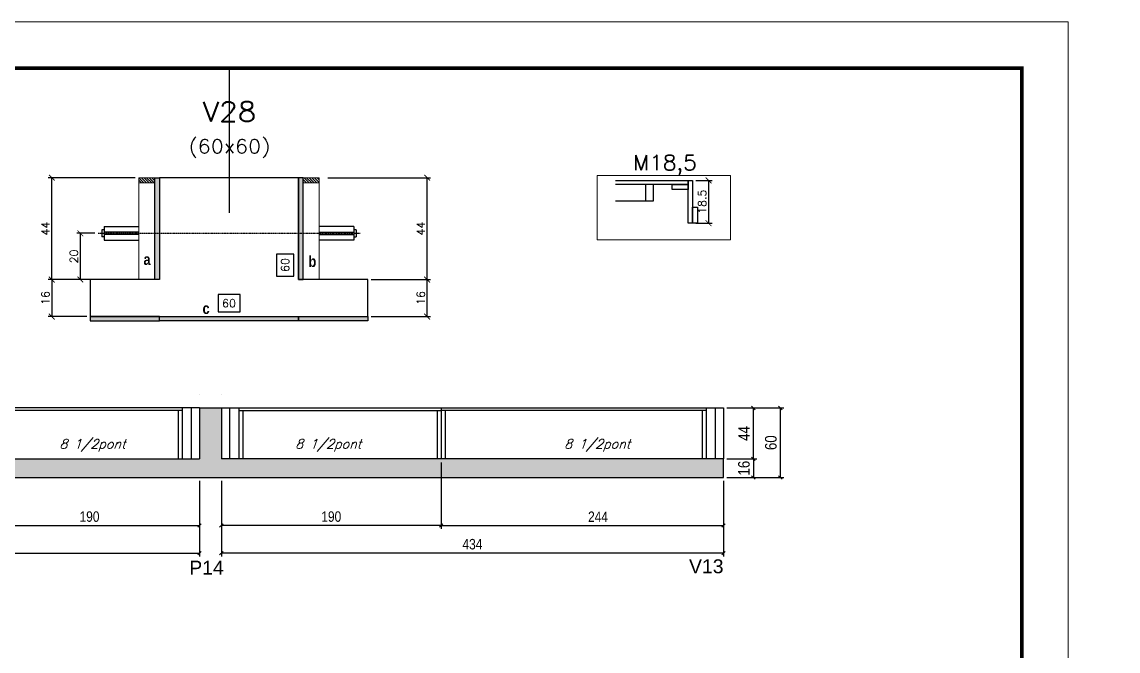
# Model space of a CAD drawing. Extents: x -10448 to -1189, y -11772 to 17235.
# Drawn here: x -8269 to -7322, y 8260 to 8804 of the extents above; entities that cross this region are included whole.
import ezdxf
from ezdxf.enums import TextEntityAlignment as Align

# ---------------------------------------------------------------- set-up
doc = ezdxf.new("R2010")
doc.units = 0
doc.linetypes.add('DASHED', pattern=[0.75, 0.5, -0.25])
doc.linetypes.add('HIDDEN', pattern=[0.375, 0.25, -0.125])
for name, color, linetype in [('5', 5, 'Continuous'), ('COTA', 241, 'Continuous'), ('Cota Seção (2x)', 4, 'Continuous'), ('detalhes', 4, 'Continuous'), ('Painéis', 200, 'Continuous'), ('SARR_2.2x7', 40, 'Continuous'), ('SARR_3.5x7', 81, 'Continuous'), ('TENSOR', 3, 'Continuous'), ('texto', 7, 'Continuous'), ('Texto de Titulo', 7, 'Continuous'), ('Texto Qtd Sarr', 242, 'Continuous')]:
    doc.layers.add(name, color=color, linetype=linetype)
for name, color, linetype, lineweight in [('CONCRETO', 251, 'Continuous', 25), ('Folhas', 255, 'Continuous', 9), ('Hachura', 251, 'Continuous', 9), ('Madeira', 126, 'Continuous', 18), ('SARRAFO DE PRESSAO', 251, 'DASHED', 9), ('Texto Seção', 7, 'Continuous', 15)]:
    doc.layers.add(name, color=color, linetype=linetype, lineweight=lineweight)
doc.styles.add('COTA TECNICA', font='techl___.ttf', dxfattribs={"height": 10})
doc.styles.add('COTA TECNICA-50', font='techl___.ttf', dxfattribs={"height": 9})
doc.styles.add('REGUA-120', font='ROMANS.shx', dxfattribs={"height": 15})
doc.styles.add('Romans', font='romans.shx')
doc.styles.get("Standard").update_dxf_attribs({"font": 'arial.ttf'})
doc.styles.add('TECNICA', font='techb___.ttf', dxfattribs={"height": 10})
doc.dimstyles.new('COTA PAINEL-50', dxfattribs={"dimtxt": 9, "dimasz": 3, "dimexe": 3, "dimexo": 3, "dimgap": 3, "dimtad": 1, "dimdec": 1, "dimzin": 12, "dimdsep": 46, "dimtxsty": 'COTA TECNICA-50', "dimblk1": 'OBLIQUE', "dimblk2": 'OBLIQUE', "dimsah": 1, "dimcen": 0.9, "dimclrd": 4, "dimclre": 4, "dimclrt": 240, "dimadec": 1, "dimazin": 3, "dimtfac": 1, "dimtdec": 1, "dimtmove": 0, "dimatfit": 3, "dimfxl": 1, "dimtolj": 1, "dimtzin": 12, "dimarcsym": 0})
doc.dimstyles.new('Cota Seção (2x)', dxfattribs={"dimtxt": 7, "dimasz": 5, "dimexe": 3, "dimexo": 3, "dimgap": 2, "dimtad": 3, "dimdec": 1, "dimlfac": 0.5, "dimzin": 12, "dimdsep": 46, "dimtxsty": 'Romans', "dimblk": 'ARCHTICK', "dimcen": 0, "dimclrd": 4, "dimclre": 4, "dimclrt": 1, "dimadec": 1, "dimazin": 3, "dimtfac": 1, "dimtdec": 1, "dimtmove": 0, "dimatfit": 3, "dimldrblk": 'OBLIQUE', "dimfxl": 1, "dimtolj": 1, "dimtzin": 12, "dimarcsym": 0})
doc.dimstyles.new('Cota Seção interna', dxfattribs={"dimtxt": 7, "dimasz": 6, "dimexe": 0.18, "dimexo": 2, "dimgap": -4, "dimtad": 3, "dimdec": 1, "dimlfac": 0.5, "dimzin": 12, "dimdsep": 46, "dimtxsty": 'Romans', "dimblk": 'ARCHTICK', "dimcen": 0.09, "dimse1": 1, "dimse2": 1, "dimsd1": 1, "dimsd2": 1, "dimclrd": 180, "dimclre": 5, "dimclrt": 1, "dimadec": 0, "dimazin": 3, "dimtfac": 1, "dimtdec": 1, "dimtofl": 0, "dimtmove": 0, "dimatfit": 3, "dimldrblk": 'ARCHTICK', "dimfxl": 1, "dimtolj": 1, "dimtzin": 0, "dimarcsym": 0})
doc.dimstyles.new('PAINEL', dxfattribs={"dimtxt": 10, "dimasz": 3, "dimexe": 3, "dimexo": 3, "dimgap": 3, "dimtad": 1, "dimdec": 1, "dimzin": 12, "dimdsep": 46, "dimtxsty": 'COTA TECNICA', "dimblk1": 'OBLIQUE', "dimblk2": 'OBLIQUE', "dimsah": 1, "dimcen": 0.9, "dimclrd": 4, "dimclre": 4, "dimclrt": 240, "dimadec": 1, "dimazin": 3, "dimtfac": 1, "dimtdec": 1, "dimtmove": 0, "dimatfit": 3, "dimfxl": 1, "dimtolj": 1, "dimtzin": 12, "dimarcsym": 0})

# ---------------------------------------------------------------- blocks, each defined once
blk = doc.blocks.new('9999999999')
at = {"layer": 'Folhas'}
blk.add_lwpolyline([(98138.98, 34190.21), (99623.98, 34190.21), (99623.98, 35240.21), (98138.98, 35240.21)], close=True, dxfattribs=at)
at = {"layer": 'Folhas', "color": 30, "const_width": 3}
blk.add_lwpolyline([(98213.98, 34230.21), (99583.98, 34230.21), (99583.98, 35200.21), (98213.98, 35200.21)], close=True, dxfattribs=at)
blk = doc.blocks.new('_ArchTick')
at = {"color": 0, "linetype": 'ByBlock', "const_width": 0.15}
blk.add_lwpolyline([(-0.5, -0.5), (0.5, 0.5)], dxfattribs=at)
blk = doc.blocks.new('*D941')
at = {"layer": 'COTA', "color": 4, "lineweight": -2, "transparency": 16777216}
for p, q in [((-8171.11, 8669.56), (-8246.32, 8669.56)), ((-8243.32, 8581.56), (-8243.32, 8669.56)), ((-8171.11, 8581.56), (-8246.32, 8581.56))]:
    blk.add_line(p, q, dxfattribs=at)
at = {"layer": 'Defpoints', "color": 0, "transparency": 16777216}
for p in [(-8243.32, 8669.56), (-8168.11, 8669.56), (-8168.11, 8581.56)]:
    blk.add_point(p, dxfattribs=at)
at = {"layer": 'COTA', "color": 4, "lineweight": -2, "transparency": 16777216, "xscale": 5, "yscale": 5, "zscale": 5}
for p, rotation in [((-8243.32, 8669.56), 90), ((-8243.32, 8581.56), 270)]:
    blk.add_blockref('_ArchTick', p, dxfattribs=dict(at, rotation=rotation))
at = {"layer": 'COTA', "color": 1, "transparency": 16777216, "insert": (-8248.82, 8625.56), "char_height": 7, "attachment_point": 5, "rotation": 90, "style": 'Romans'}
blk.add_mtext('\\A1;44', dxfattribs=at)
blk = doc.blocks.new('_Oblique')
at = {"color": 0, "linetype": 'ByBlock', "lineweight": -2}
blk.add_line((-0.5, -0.5), (0.5, 0.5), dxfattribs=at)
blk = doc.blocks.new('*D942')
at = {"layer": 'COTA', "color": 4, "lineweight": -2, "transparency": 16777216}
for p, q in [((-8004.71, 8669.56), (-7915.84, 8669.56)), ((-7918.84, 8581.56), (-7918.84, 8669.56)), ((-7967.11, 8581.56), (-7915.84, 8581.56))]:
    blk.add_line(p, q, dxfattribs=at)
at = {"layer": 'Defpoints', "color": 0, "transparency": 16777216}
for p in [(-8007.71, 8669.56), (-7918.84, 8669.56), (-7970.11, 8581.56)]:
    blk.add_point(p, dxfattribs=at)
at = {"layer": 'COTA', "color": 4, "lineweight": -2, "transparency": 16777216, "xscale": 5, "yscale": 5, "zscale": 5}
for p, rotation in [((-7918.84, 8669.56), 90), ((-7918.84, 8581.56), 270)]:
    blk.add_blockref('_ArchTick', p, dxfattribs=dict(at, rotation=rotation))
at = {"layer": 'COTA', "color": 1, "transparency": 16777216, "insert": (-7924.34, 8625.56), "char_height": 7, "attachment_point": 5, "rotation": 90, "style": 'Romans'}
blk.add_mtext('\\A1;44', dxfattribs=at)
blk = doc.blocks.new('*D943')
at = {"layer": 'Cota Seção (2x)', "color": 180, "lineweight": -2, "transparency": 16777216}
for p, q in [((-8034.11, 8603.59), (-8049.11, 8603.59)), ((-8049.11, 8603.59), (-8049.11, 8584.59)), ((-8034.11, 8584.59), (-8034.11, 8603.59)), ((-8049.11, 8584.59), (-8034.11, 8584.59))]:
    blk.add_line(p, q, dxfattribs=at)
at = {"layer": 'Defpoints', "color": 0, "transparency": 16777216}
for p in [(-8030.11, 8669.56), (-8030.11, 8669.56), (-8030.11, 8549.56)]:
    blk.add_point(p, dxfattribs=at)
at = {"layer": 'Cota Seção (2x)', "color": 1, "transparency": 16777216, "insert": (-8041.61, 8594.09), "char_height": 7, "attachment_point": 5, "rotation": 90, "style": 'Romans'}
blk.add_mtext('\\A1;60', dxfattribs=at)
blk = doc.blocks.new('titulo1')
at = {"layer": 'Defpoints', "color": 252, "linetype": 'HIDDEN', "ltscale": 2}
blk.add_line((0, 0), (0, 125), dxfattribs=at)
at = {"layer": 'Defpoints', "style": 'Romans', "oblique": 15}
blk.add_attdef('FOLHA', text='', height=10, dxfattribs=at).set_placement((0, 15.58), align=Align.MIDDLE_CENTER)
at = {"layer": 'Texto Qtd Sarr', "color": 3, "style": 'Romans', "oblique": 15}
for tag, height, p in [('TITULO', 17, (0, 71.45)), ('SEÇÃO', 12, (0, 41.55))]:
    blk.add_attdef(tag, text='', height=height, dxfattribs=at).set_placement(p, align=Align.MIDDLE_CENTER)
blk = doc.blocks.new('*D944')
at = {"layer": 'Cota Seção (2x)', "color": 180, "lineweight": -2, "transparency": 16777216}
for p, q in [((-8080.61, 8568.56), (-8099.61, 8568.56)), ((-8099.61, 8568.56), (-8099.61, 8553.56)), ((-8080.61, 8553.56), (-8080.61, 8568.56)), ((-8099.61, 8553.56), (-8080.61, 8553.56))]:
    blk.add_line(p, q, dxfattribs=at)
at = {"layer": 'Defpoints', "color": 0, "transparency": 16777216}
for p in [(-8150.11, 8585.16), (-8030.11, 8585.16), (-8030.11, 8549.56)]:
    blk.add_point(p, dxfattribs=at)
at = {"layer": 'Cota Seção (2x)', "color": 1, "transparency": 16777216, "insert": (-8090.11, 8561.06), "char_height": 7, "attachment_point": 5, "style": 'Romans'}
blk.add_mtext('\\A1;60', dxfattribs=at)
blk = doc.blocks.new('*D945')
at = {"layer": 'COTA', "color": 4, "lineweight": -2, "transparency": 16777216}
for p, q in [((-8206.11, 8621.49), (-8221.67, 8621.49)), ((-8218.67, 8621.49), (-8218.67, 8581.56)), ((-8171.11, 8581.56), (-8221.67, 8581.56))]:
    blk.add_line(p, q, dxfattribs=at)
at = {"layer": 'Defpoints', "color": 0, "transparency": 16777216}
for p in [(-8203.11, 8621.49), (-8218.67, 8581.56), (-8168.11, 8581.56)]:
    blk.add_point(p, dxfattribs=at)
at = {"layer": 'COTA', "color": 4, "lineweight": -2, "transparency": 16777216, "xscale": 5, "yscale": 5, "zscale": 5}
for p, rotation in [((-8218.67, 8621.49), 90), ((-8218.67, 8581.56), 270)]:
    blk.add_blockref('_ArchTick', p, dxfattribs=dict(at, rotation=rotation))
at = {"layer": 'COTA', "color": 1, "transparency": 16777216, "insert": (-8224.17, 8601.52), "char_height": 7, "attachment_point": 5, "rotation": 90, "style": 'Romans'}
blk.add_mtext('\\A1;20', dxfattribs=at)
blk = doc.blocks.new('*D946')
at = {"layer": 'COTA', "color": 4, "lineweight": -2, "transparency": 16777216}
for p, q in [((-7967.11, 8581.56), (-7915.84, 8581.56)), ((-7918.84, 8549.56), (-7918.84, 8581.56)), ((-7967.11, 8549.56), (-7915.84, 8549.56))]:
    blk.add_line(p, q, dxfattribs=at)
at = {"layer": 'Defpoints', "color": 0, "transparency": 16777216}
for p in [(-7970.11, 8581.56), (-7918.84, 8581.56), (-7970.11, 8549.56)]:
    blk.add_point(p, dxfattribs=at)
at = {"layer": 'COTA', "color": 4, "lineweight": -2, "transparency": 16777216, "xscale": 5, "yscale": 5, "zscale": 5}
for p, rotation in [((-7918.84, 8581.56), 90), ((-7918.84, 8549.56), 270)]:
    blk.add_blockref('_ArchTick', p, dxfattribs=dict(at, rotation=rotation))
at = {"layer": 'COTA', "color": 1, "transparency": 16777216, "insert": (-7924.34, 8565.56), "char_height": 7, "attachment_point": 5, "rotation": 90, "style": 'Romans'}
blk.add_mtext('\\A1;16', dxfattribs=at)
blk = doc.blocks.new('*D947')
at = {"layer": 'COTA', "color": 4, "lineweight": -2, "transparency": 16777216}
for p, q in [((-8213.11, 8581.56), (-8246.32, 8581.56)), ((-8243.32, 8581.56), (-8243.32, 8549.56)), ((-8213.11, 8549.56), (-8246.32, 8549.56))]:
    blk.add_line(p, q, dxfattribs=at)
at = {"layer": 'Defpoints', "color": 0, "transparency": 16777216}
for p in [(-8210.11, 8581.56), (-8243.32, 8549.56), (-8210.11, 8549.56)]:
    blk.add_point(p, dxfattribs=at)
at = {"layer": 'COTA', "color": 4, "lineweight": -2, "transparency": 16777216, "xscale": 5, "yscale": 5, "zscale": 5}
for p, rotation in [((-8243.32, 8581.56), 90), ((-8243.32, 8549.56), 270)]:
    blk.add_blockref('_ArchTick', p, dxfattribs=dict(at, rotation=rotation))
at = {"layer": 'COTA', "color": 1, "transparency": 16777216, "insert": (-8248.82, 8565.56), "char_height": 7, "attachment_point": 5, "rotation": 90, "style": 'Romans'}
blk.add_mtext('\\A1;16', dxfattribs=at)
blk = doc.blocks.new('*D948')
at = {"layer": 'COTA', "color": 4, "linetype": 'ByBlock', "lineweight": -2, "transparency": 16777216}
for p, q in [((-8305.71, 8423.53), (-8305.71, 8366)), ((-8115.71, 8407.53), (-8115.71, 8366)), ((-8305.71, 8369), (-8115.71, 8369))]:
    blk.add_line(p, q, dxfattribs=at)
at = {"layer": 'Defpoints', "color": 0, "linetype": 'ByBlock', "transparency": 16777216}
for p in [(-8305.71, 8426.53), (-8115.71, 8410.53), (-8115.71, 8369)]:
    blk.add_point(p, dxfattribs=at)
at = {"layer": 'COTA', "color": 4, "linetype": 'ByBlock', "lineweight": -2, "transparency": 16777216, "xscale": 3, "yscale": 3, "zscale": 3, "rotation": 180}
blk.add_blockref('_Oblique', (-8305.71, 8369), dxfattribs=at)
at = {"layer": 'COTA', "color": 4, "linetype": 'ByBlock', "lineweight": -2, "transparency": 16777216, "xscale": 3, "yscale": 3, "zscale": 3}
blk.add_blockref('_Oblique', (-8115.71, 8369), dxfattribs=at)
at = {"layer": 'COTA', "color": 240, "linetype": 'ByBlock', "transparency": 16777216, "insert": (-8210.71, 8376.62), "char_height": 9, "attachment_point": 5, "style": 'COTA TECNICA-50'}
blk.add_mtext('\\A1;190', dxfattribs=at)
blk = doc.blocks.new('*D950')
at = {"layer": 'COTA', "color": 4, "linetype": 'ByBlock', "lineweight": -2, "transparency": 16777216}
for p, q in [((-8549.71, 8407.53), (-8549.71, 8342.08)), ((-8115.71, 8407.53), (-8115.71, 8342.08)), ((-8549.71, 8345.08), (-8115.71, 8345.08))]:
    blk.add_line(p, q, dxfattribs=at)
at = {"layer": 'Defpoints', "color": 0, "linetype": 'ByBlock', "transparency": 16777216}
for p in [(-8549.71, 8410.53), (-8115.71, 8410.53), (-8115.71, 8345.08)]:
    blk.add_point(p, dxfattribs=at)
at = {"layer": 'COTA', "color": 4, "linetype": 'ByBlock', "lineweight": -2, "transparency": 16777216, "xscale": 3, "yscale": 3, "zscale": 3, "rotation": 180}
blk.add_blockref('_Oblique', (-8549.71, 8345.08), dxfattribs=at)
at = {"layer": 'COTA', "color": 4, "linetype": 'ByBlock', "lineweight": -2, "transparency": 16777216, "xscale": 3, "yscale": 3, "zscale": 3}
blk.add_blockref('_Oblique', (-8115.71, 8345.08), dxfattribs=at)
at = {"layer": 'COTA', "color": 240, "linetype": 'ByBlock', "transparency": 16777216, "insert": (-8332.71, 8352.77), "char_height": 9, "attachment_point": 5, "style": 'COTA TECNICA-50'}
blk.add_mtext('\\A1;434', dxfattribs=at)
blk = doc.blocks.new('*D951')
at = {"layer": 'COTA', "color": 4, "linetype": 'ByBlock', "lineweight": -2, "transparency": 16777216}
for p, q in [((-7906.71, 8423.53), (-7906.71, 8366)), ((-8096.71, 8407.53), (-8096.71, 8366)), ((-7906.71, 8369), (-8096.71, 8369))]:
    blk.add_line(p, q, dxfattribs=at)
at = {"layer": 'Defpoints', "color": 0, "linetype": 'ByBlock', "transparency": 16777216}
for p in [(-7906.71, 8426.53), (-8096.71, 8410.53), (-8096.71, 8369)]:
    blk.add_point(p, dxfattribs=at)
at = {"layer": 'COTA', "color": 4, "linetype": 'ByBlock', "lineweight": -2, "transparency": 16777216, "xscale": 3, "yscale": 3, "zscale": 3, "rotation": 180}
blk.add_blockref('_Oblique', (-8096.71, 8369), dxfattribs=at)
at = {"layer": 'COTA', "color": 4, "linetype": 'ByBlock', "lineweight": -2, "transparency": 16777216, "xscale": 3, "yscale": 3, "zscale": 3}
blk.add_blockref('_Oblique', (-7906.71, 8369), dxfattribs=at)
at = {"layer": 'COTA', "color": 240, "linetype": 'ByBlock', "transparency": 16777216, "insert": (-8001.71, 8376.62), "char_height": 9, "attachment_point": 5, "style": 'COTA TECNICA-50'}
blk.add_mtext('\\A1;190', dxfattribs=at)
blk = doc.blocks.new('*D952')
at = {"layer": 'COTA', "color": 4, "linetype": 'ByBlock', "lineweight": -2, "transparency": 16777216}
for p, q in [((-7906.71, 8423.53), (-7906.71, 8366)), ((-7662.71, 8407.53), (-7662.71, 8366)), ((-7906.71, 8369), (-7662.71, 8369))]:
    blk.add_line(p, q, dxfattribs=at)
at = {"layer": 'Defpoints', "color": 0, "linetype": 'ByBlock', "transparency": 16777216}
for p in [(-7906.71, 8426.53), (-7662.71, 8410.53), (-7662.71, 8369)]:
    blk.add_point(p, dxfattribs=at)
at = {"layer": 'COTA', "color": 4, "linetype": 'ByBlock', "lineweight": -2, "transparency": 16777216, "xscale": 3, "yscale": 3, "zscale": 3, "rotation": 180}
blk.add_blockref('_Oblique', (-7906.71, 8369), dxfattribs=at)
at = {"layer": 'COTA', "color": 4, "linetype": 'ByBlock', "lineweight": -2, "transparency": 16777216, "xscale": 3, "yscale": 3, "zscale": 3}
blk.add_blockref('_Oblique', (-7662.71, 8369), dxfattribs=at)
at = {"layer": 'COTA', "color": 240, "linetype": 'ByBlock', "transparency": 16777216, "insert": (-7771.12, 8376.56), "char_height": 9, "attachment_point": 5, "style": 'COTA TECNICA-50'}
blk.add_mtext('\\A1;244', dxfattribs=at)
blk = doc.blocks.new('*D953')
at = {"layer": 'COTA', "color": 4, "linetype": 'ByBlock', "lineweight": -2, "transparency": 16777216}
for p, q in [((-8096.71, 8407.53), (-8096.71, 8342.08)), ((-7662.71, 8407.53), (-7662.71, 8342.08)), ((-7662.71, 8345.08), (-8096.71, 8345.08))]:
    blk.add_line(p, q, dxfattribs=at)
at = {"layer": 'Defpoints', "color": 0, "linetype": 'ByBlock', "transparency": 16777216}
for p in [(-8096.71, 8410.53), (-7662.71, 8410.53), (-8096.71, 8345.08)]:
    blk.add_point(p, dxfattribs=at)
at = {"layer": 'COTA', "color": 4, "linetype": 'ByBlock', "lineweight": -2, "transparency": 16777216, "xscale": 3, "yscale": 3, "zscale": 3, "rotation": 180}
blk.add_blockref('_Oblique', (-8096.71, 8345.08), dxfattribs=at)
at = {"layer": 'COTA', "color": 4, "linetype": 'ByBlock', "lineweight": -2, "transparency": 16777216, "xscale": 3, "yscale": 3, "zscale": 3}
blk.add_blockref('_Oblique', (-7662.71, 8345.08), dxfattribs=at)
at = {"layer": 'COTA', "color": 240, "linetype": 'ByBlock', "transparency": 16777216, "insert": (-7879.71, 8352.77), "char_height": 9, "attachment_point": 5, "style": 'COTA TECNICA-50'}
blk.add_mtext('\\A1;434', dxfattribs=at)
blk = doc.blocks.new('*D954')
at = {"layer": 'COTA', "color": 4, "lineweight": -2, "transparency": 16777216}
for p, q in [((-7659.71, 8426.53), (-7633.84, 8426.53)), ((-7636.84, 8426.53), (-7636.84, 8410.53)), ((-7659.71, 8410.53), (-7633.84, 8410.53))]:
    blk.add_line(p, q, dxfattribs=at)
at = {"layer": 'Defpoints', "color": 0, "transparency": 16777216}
for p in [(-7662.71, 8426.53), (-7662.71, 8410.53), (-7636.84, 8410.53)]:
    blk.add_point(p, dxfattribs=at)
at = {"layer": 'COTA', "color": 4, "lineweight": -2, "transparency": 16777216, "xscale": 3, "yscale": 3, "zscale": 3}
for p, rotation in [((-7636.84, 8426.53), 90), ((-7636.84, 8410.53), 270)]:
    blk.add_blockref('_Oblique', p, dxfattribs=dict(at, rotation=rotation))
at = {"layer": 'COTA', "color": 240, "transparency": 16777216, "insert": (-7644.94, 8418.53), "char_height": 10, "attachment_point": 5, "rotation": 90, "style": 'COTA TECNICA'}
blk.add_mtext('\\A1;16', dxfattribs=at)
blk = doc.blocks.new('*D955')
at = {"layer": 'COTA', "color": 4, "lineweight": -2, "transparency": 16777216}
for p, q in [((-7659.71, 8470.53), (-7633.84, 8470.53)), ((-7636.84, 8426.53), (-7636.84, 8470.53)), ((-7659.71, 8426.53), (-7633.84, 8426.53))]:
    blk.add_line(p, q, dxfattribs=at)
at = {"layer": 'Defpoints', "color": 0, "transparency": 16777216}
for p in [(-7662.71, 8470.53), (-7636.84, 8470.53), (-7662.71, 8426.53)]:
    blk.add_point(p, dxfattribs=at)
at = {"layer": 'COTA', "color": 4, "lineweight": -2, "transparency": 16777216, "xscale": 3, "yscale": 3, "zscale": 3}
for p, rotation in [((-7636.84, 8470.53), 90), ((-7636.84, 8426.53), 270)]:
    blk.add_blockref('_Oblique', p, dxfattribs=dict(at, rotation=rotation))
at = {"layer": 'COTA', "color": 240, "transparency": 16777216, "insert": (-7644.91, 8448.53), "char_height": 10, "attachment_point": 5, "rotation": 90, "style": 'COTA TECNICA'}
blk.add_mtext('\\A1;44', dxfattribs=at)
blk = doc.blocks.new('*D956')
at = {"layer": 'COTA', "color": 4, "lineweight": -2, "transparency": 16777216}
for p, q in [((-7659.71, 8470.53), (-7610.55, 8470.53)), ((-7613.55, 8470.53), (-7613.55, 8410.53)), ((-7659.71, 8410.53), (-7610.55, 8410.53))]:
    blk.add_line(p, q, dxfattribs=at)
at = {"layer": 'Defpoints', "color": 0, "transparency": 16777216}
for p in [(-7662.71, 8470.53), (-7662.71, 8410.53), (-7613.55, 8410.53)]:
    blk.add_point(p, dxfattribs=at)
at = {"layer": 'COTA', "color": 4, "lineweight": -2, "transparency": 16777216, "xscale": 3, "yscale": 3, "zscale": 3}
for p, rotation in [((-7613.55, 8470.53), 90), ((-7613.55, 8410.53), 270)]:
    blk.add_blockref('_Oblique', p, dxfattribs=dict(at, rotation=rotation))
at = {"layer": 'COTA', "color": 240, "transparency": 16777216, "insert": (-7621.66, 8440.53), "char_height": 10, "attachment_point": 5, "rotation": 90, "style": 'COTA TECNICA'}
blk.add_mtext('\\A1;60', dxfattribs=at)
blk = doc.blocks.new('*D968')
at = {"layer": 'COTA', "color": 4, "lineweight": -2, "transparency": 16777216}
for p, q in [((-7686.56, 8667.24), (-7672.58, 8667.24)), ((-7675.58, 8667.24), (-7675.58, 8630.24)), ((-7686.56, 8630.24), (-7672.58, 8630.24))]:
    blk.add_line(p, q, dxfattribs=at)
at = {"layer": 'Defpoints', "color": 0, "transparency": 16777216}
for p in [(-7689.56, 8667.24), (-7689.56, 8630.24), (-7675.58, 8630.24)]:
    blk.add_point(p, dxfattribs=at)
at = {"layer": 'COTA', "color": 4, "lineweight": -2, "transparency": 16777216, "xscale": 5, "yscale": 5, "zscale": 5}
for p, rotation in [((-7675.58, 8667.24), 90), ((-7675.58, 8630.24), 270)]:
    blk.add_blockref('_ArchTick', p, dxfattribs=dict(at, rotation=rotation))
at = {"layer": 'COTA', "color": 1, "transparency": 16777216, "insert": (-7681.08, 8648.74), "char_height": 7, "attachment_point": 5, "rotation": 90, "style": 'Romans'}
blk.add_mtext('\\A1;18.5', dxfattribs=at)
blk = doc.blocks.new('*D1056')
at = {"layer": 'COTA', "color": 4, "lineweight": -2, "transparency": 16777216}
for p, q in [((-10200.52, 8537.23), (-10246.13, 8537.23)), ((-10243.13, 8537.23), (-10243.13, 8477.23)), ((-10200.52, 8477.23), (-10246.13, 8477.23))]:
    blk.add_line(p, q, dxfattribs=at)
at = {"layer": 'COTA', "color": 4, "linetype": 'ByBlock', "lineweight": -2, "transparency": 16777216}
for p, q in [((-5109.73, 7035.47), (-5109.73, 7015.44)), ((-4809.73, 7035.47), (-4809.73, 7015.44)), ((-4809.73, 7018.44), (-5109.73, 7018.44))]:
    blk.add_line(p, q, dxfattribs=at)
at = {"layer": 'Defpoints', "color": 0, "transparency": 16777216}
for p in [(-10197.52, 8537.23), (-10243.13, 8477.23), (-10197.52, 8477.23)]:
    blk.add_point(p, dxfattribs=at)
at = {"layer": 'Defpoints', "color": 0, "linetype": 'ByBlock', "transparency": 16777216}
for p in [(-5109.73, 7038.47), (-4809.73, 7038.47), (-5109.73, 7018.44)]:
    blk.add_point(p, dxfattribs=at)
at = {"layer": 'COTA', "color": 4, "lineweight": -2, "transparency": 16777216, "xscale": 3, "yscale": 3, "zscale": 3}
for p, rotation in [((-10243.13, 8537.23), 90), ((-10243.13, 8477.23), 270)]:
    blk.add_blockref('_Oblique', p, dxfattribs=dict(at, rotation=rotation))
at = {"layer": 'COTA', "color": 4, "linetype": 'ByBlock', "lineweight": -2, "transparency": 16777216, "xscale": 3, "yscale": 3, "zscale": 3, "rotation": 180}
blk.add_blockref('_Oblique', (-5109.73, 7018.44), dxfattribs=at)
at = {"layer": 'COTA', "color": 4, "linetype": 'ByBlock', "lineweight": -2, "transparency": 16777216, "xscale": 3, "yscale": 3, "zscale": 3}
blk.add_blockref('_Oblique', (-4809.73, 7018.44), dxfattribs=at)
at = {"layer": 'COTA', "color": 240, "transparency": 16777216, "insert": (-10251.23, 8507.23), "char_height": 10, "attachment_point": 5, "rotation": 90, "style": 'COTA TECNICA'}
blk.add_mtext('\\A1;60', dxfattribs=at)
at = {"layer": 'COTA', "color": 240, "linetype": 'ByBlock', "transparency": 16777216, "insert": (-4959.73, 7026.66), "char_height": 10, "attachment_point": 5, "style": 'COTA TECNICA'}
blk.add_mtext('\\A1;300', dxfattribs=at)

msp = doc.modelspace()

# ---------------------------------------------------------------- hatches: boundary and pattern name
at = {"layer": 'COTA', "linetype": 'ByBlock'}
h = msp.add_hatch(dxfattribs=at)
h.set_pattern_fill('AR-CONC', color=256, scale=0.03)
h.set_pattern_definition([(50, (87.413, 0), (5.46554, -0.4781726), [0.5715, -6.2865]), (355, (87.413, 0), (-1.0573026, 5.7317054), [0.4572, -5.0292175]), (100.451445, (87.8685, -0.04), (4.4082374, 5.2535326), [0.4857003, -5.3427073]), (46.1842, (87.413, 1.524), (8.1323712, -1.26127), [0.85725, -9.42975]), (96.63556, (88.091, 1.419), (7.122124, 7.4227837), [0.7285507, -8.014068]), (351.18415, (87.413, 1.524), (7.122124, 7.422784), [0.685799, -7.543792]), (21, (88.175, 1.143), (4.5484317, -3.067956), [0.5715, -6.2865]), (326, (88.175, 1.143), (1.8540609, 5.525639), [0.4572, -5.0292]), (71.451445, (88.554, 0.8873), (6.4024926, 2.457683), [0.4857003, -5.3426981]), (37.5, (87.413, 0), (0.0926581, 2.53665117), [0, -4.96824, 0, -5.1054, 0, -5.04825]), (7.5, (87.413, 0), (2.0045899, 3.00541724), [0, -2.91084, 0, -4.85394, 0, -1.92405]), (327.5, (85.7137, 0), (4.06771786, -0.17186232), [0, -1.905, 0, -5.9436, 0, -7.8867]), (317.5, (84.9517, 0), (4.4438754, 0.7627947), [0, -2.4765, 0, -3.94716, 0, -5.6007])])
h.paths.add_polyline_path([(-8096.71, 8470.53), (-8115.71, 8470.53), (-8115.71, 8426.53), (-8549.71, 8426.53), (-8549.71, 8410.53), (-7662.71, 8410.53), (-7662.71, 8426.53), (-8096.71, 8426.53)])
at = {"layer": 'Hachura'}
h = msp.add_hatch(dxfattribs=at)
h.set_pattern_fill('ANSI31', color=256, scale=0.5, angle=270, style=0)
h.set_pattern_definition([(315, (14809.3067, 435.5182), (1.12253202, 1.12253202), [])])
h.paths.add_polyline_path([(-8154.11, 8665.16), (-8154.11, 8669.56), (-8168.11, 8669.56), (-8168.11, 8665.16)])
h = msp.add_hatch(color=256, dxfattribs=at)
h.dxf.hatch_style = 1
h.paths.add_polyline_path([(-8154.11, 8669.56), (-8150.11, 8669.56), (-8150.11, 8581.56), (-8154.11, 8581.56)])
h = msp.add_hatch(color=256, dxfattribs=at)
h.dxf.hatch_style = 1
h.paths.add_polyline_path([(-8026.11, 8669.56), (-8030.11, 8669.56), (-8030.11, 8581.56), (-8026.11, 8581.56)])
h = msp.add_hatch(dxfattribs=at)
h.set_pattern_fill('ANSI31', color=256, scale=0.5, angle=270, style=0)
h.set_pattern_definition([(315, (14882.5067, 435.5182), (1.12253202, 1.12253202), [])])
h.paths.add_polyline_path([(-8026.11, 8665.16), (-8026.11, 8669.56), (-8012.11, 8669.56), (-8012.11, 8665.16)])
h = msp.add_hatch(color=256, dxfattribs=at)
h.dxf.hatch_style = 1
h.paths.add_polyline_path([(-8150.11, 8545.96), (-8150.11, 8549.56), (-8210.11, 8549.56), (-8210.11, 8545.96)])
h = msp.add_hatch(color=256, dxfattribs=at)
h.dxf.hatch_style = 1
h.paths.add_polyline_path([(-8150.11, 8545.96), (-8150.11, 8549.56), (-8030.11, 8549.56), (-8030.11, 8545.96)])
h = msp.add_hatch(color=256, dxfattribs=at)
h.dxf.hatch_style = 1
h.paths.add_polyline_path([(-8030.11, 8545.96), (-8030.11, 8549.56), (-7970.11, 8549.56), (-7970.11, 8545.96)])

# ---------------------------------------------------------------- linework, layer by layer
at = {"ltscale": 3}
for p, q in [((-8200.11, 8624.49), (-8200.11, 8618.49)), ((-8198.11, 8624.49), (-8200.11, 8624.49)), ((-8198.11, 8627.49), (-8198.11, 8615.49)), ((-8198.11, 8627.49), (-8168.11, 8627.49)), ((-7982.11, 8627.49), (-8012.11, 8627.49)), ((-7982.11, 8627.49), (-7982.11, 8615.49)), ((-7980.11, 8624.49), (-7982.11, 8624.49)), ((-7980.11, 8624.49), (-7980.11, 8618.49)), ((-8198.11, 8618.49), (-8200.11, 8618.49)), ((-8168.11, 8622.49), (-8198.11, 8622.49)), ((-8168.11, 8620.49), (-8198.11, 8620.49)), ((-8198.11, 8615.49), (-8168.11, 8615.49)), ((-8012.11, 8622.49), (-7982.11, 8622.49)), ((-8012.11, 8620.49), (-7982.11, 8620.49)), ((-7982.11, 8615.49), (-8012.11, 8615.49)), ((-7982.11, 8618.49), (-7980.11, 8618.49))]:
    msp.add_line(p, q, dxfattribs=at)
at = {"layer": 'CONCRETO'}
for p, q in [((-8030.11, 8615.83), (-8030.11, 8615.83)), ((-8012.11, 8611.43), (-8012.11, 8611.43)), ((-8168.11, 8581.56), (-8168.11, 8581.56))]:
    msp.add_line(p, q, dxfattribs=at)
msp.add_lwpolyline([(-7970.11, 8581.56), (-8030.11, 8581.56), (-8030.11, 8669.56), (-8150.11, 8669.56), (-8150.11, 8581.56), (-8210.11, 8581.56), (-8210.11, 8549.56), (-7970.11, 8549.56)], close=True, dxfattribs=at)
at = {"layer": 'COTA', "linetype": 'ByBlock'}
msp.add_line((-8115.71, 8470.53), (-8096.71, 8470.53), dxfattribs=at)
msp.add_lwpolyline([(-8549.71, 8410.53), (-7662.71, 8410.53), (-7662.71, 8426.53)], dxfattribs=at)
at = {"layer": 'Madeira'}
for points in [[(-8154.11, 8665.16), (-8154.11, 8669.56), (-8168.11, 8669.56), (-8168.11, 8665.16)], [(-8154.11, 8669.56), (-8168.11, 8669.56), (-8168.11, 8581.56), (-8154.11, 8581.56)], [(-8026.11, 8665.16), (-8026.11, 8669.56), (-8012.11, 8669.56), (-8012.11, 8665.16)], [(-8012.11, 8669.56), (-8026.11, 8669.56), (-8026.11, 8581.56), (-8012.11, 8581.56)], [(-8132.11, 8545.96), (-8132.11, 8545.96), (-8030.11, 8545.96), (-8030.11, 8545.96)]]:
    msp.add_lwpolyline(points, close=True, dxfattribs=at)
at = {"layer": 'Painéis', "linetype": 'ByBlock'}
for p, q in [((-7756.03, 8667.24), (-7707.16, 8667.24)), ((-7723.16, 8663.64), (-7756.03, 8663.64)), ((-7693.16, 8663.64), (-7723.16, 8663.64)), ((-7707.16, 8667.24), (-7693.16, 8667.24)), ((-7693.16, 8667.24), (-7693.16, 8663.64))]:
    msp.add_line(p, q, dxfattribs=at)
at = {"layer": 'Painéis', "linetype": 'Continuous'}
for p, q in [((-8115.71, 8482.53), (-8115.71, 8482.53)), ((-8096.71, 8482.53), (-8096.71, 8482.53)), ((-8115.71, 8470.53), (-8115.71, 8426.53)), ((-8096.71, 8470.53), (-8096.71, 8426.53)), ((-7906.71, 8470.53), (-7906.71, 8426.53)), ((-7662.71, 8470.53), (-7662.71, 8426.53))]:
    msp.add_line(p, q, dxfattribs=at)
at = {"layer": 'Painéis'}
for points in [[(-8154.11, 8669.56), (-8150.11, 8669.56), (-8150.11, 8581.56), (-8154.11, 8581.56)], [(-8026.11, 8669.56), (-8030.11, 8669.56), (-8030.11, 8581.56), (-8026.11, 8581.56)], [(-7689.56, 8630.24), (-7693.16, 8630.24), (-7693.16, 8667.24), (-7689.56, 8667.24)], [(-8150.11, 8545.96), (-8150.11, 8549.56), (-8210.11, 8549.56), (-8210.11, 8545.96)], [(-8150.11, 8545.96), (-8150.11, 8549.56), (-8030.11, 8549.56), (-8030.11, 8545.96)], [(-8030.11, 8545.96), (-8030.11, 8549.56), (-7970.11, 8549.56), (-7970.11, 8545.96)]]:
    msp.add_lwpolyline(points, close=True, dxfattribs=at)
at = {"layer": 'Painéis', "linetype": 'Continuous'}
for points in [[(-8115.71, 8470.53), (-8549.71, 8470.53)], [(-8096.71, 8470.53), (-7662.71, 8470.53)], [(-8549.71, 8426.53), (-8115.71, 8426.53)], [(-7662.71, 8426.53), (-8096.71, 8426.53)]]:
    msp.add_lwpolyline(points, dxfattribs=at)
at = {"layer": 'SARR_2.2x7', "linetype": 'Continuous'}
for p, q in [((-8130.71, 8468.33), (-8305.71, 8468.33)), ((-8122.71, 8470.53), (-8122.71, 8426.53)), ((-8089.71, 8470.53), (-8089.71, 8426.53)), ((-8081.71, 8468.33), (-7906.71, 8468.33)), ((-7677.71, 8468.33), (-7906.71, 8468.33)), ((-7669.71, 8470.53), (-7669.71, 8426.53))]:
    msp.add_line(p, q, dxfattribs=at)
for points in [[(-7693.16, 8659.24), (-7707.16, 8659.24), (-7707.16, 8663.64), (-7693.16, 8663.64)], [(-7689.56, 8630.24), (-7689.56, 8644.24), (-7685.16, 8644.24), (-7685.16, 8630.24)]]:
    msp.add_lwpolyline(points, close=True, dxfattribs=at)
at = {"layer": 'SARR_3.5x7'}
for p, q in [((-7730.16, 8663.64), (-7730.16, 8649.64)), ((-7723.16, 8649.64), (-7723.16, 8663.64)), ((-7756.03, 8649.64), (-7723.16, 8649.64)), ((-8134.21, 8468.33), (-8134.21, 8426.53)), ((-8130.71, 8470.53), (-8130.71, 8426.53)), ((-8081.71, 8470.53), (-8081.71, 8426.53)), ((-8078.21, 8468.33), (-8078.21, 8426.53)), ((-7910.21, 8468.33), (-7910.21, 8426.53)), ((-7903.21, 8468.33), (-7903.21, 8426.53)), ((-7681.21, 8468.33), (-7681.21, 8426.53)), ((-7677.71, 8470.53), (-7677.71, 8426.53))]:
    msp.add_line(p, q, dxfattribs=at)
at = {"layer": 'TENSOR', "linetype": 'HIDDEN', "ltscale": 0.5}
msp.add_line((-8203.11, 8621.49), (-7976.81, 8621.49), dxfattribs=at)
at = {"layer": 'Texto Seção'}
msp.add_lwpolyline([(-7656.56, 8671.38), (-7771.91, 8671.38), (-7771.91, 8616), (-7656.56, 8616)], close=True, dxfattribs=at)

# ---------------------------------------------------------------- block references
at = {"layer": 'SARRAFO DE PRESSAO', "color": 6, "linetype": 'ByBlock'}
msp.add_blockref('9999999999', (-106988.76, -26436), dxfattribs=at)
at = {"layer": 'Texto Seção'}
ref = msp.add_blockref('titulo1', (-8089.78, 8639.2), dxfattribs=at)
ref.add_attrib('TITULO', 'V28', dxfattribs={"layer": 'Texto de Titulo', "color": 7, "height": 17, "style": 'Romans', "width": 1.1}).set_placement((-8089.78, 8726.7), align=Align.MIDDLE_CENTER)
ref.add_attrib('SEÇÃO', '(60x60)', dxfattribs={"layer": 'Texto de Titulo', "color": 7, "height": 12, "style": 'Romans', "width": 1.1}).set_placement((-8089.78, 8696.7), align=Align.MIDDLE_CENTER)

# ---------------------------------------------------------------- texts
at = {"layer": '5', "linetype": 'Continuous'}
for s, rotation, p in [('V13', 359.99996, (-7692.44, 8327.71)), ('P14', 0.00004, (-8124.49, 8326.55))]:
    msp.add_text(s, height=12, rotation=rotation, dxfattribs=at).set_placement(p)
at = {"layer": 'detalhes', "style": 'TECNICA'}
for s, p in [('a', (-8164.05, 8594.17)), ('b', (-8021.4, 8592.42)), ('c', (-8113.01, 8551.8))]:
    msp.add_text(s, height=9.6, dxfattribs=at).set_placement(p)
at = {"layer": 'texto', "color": 2, "char_height": 8, "attachment_point": 5, "style": 'Romans'}
for insert in [(-8208.14, 8438.19), (-8004.28, 8438.19), (-7771.74, 8438.19)]:
    msp.add_mtext('{\\Q19;\\C256;8 1/2pont}', dxfattribs=dict(at, insert=insert))
at = {"layer": 'Texto Seção', "style": 'REGUA-120', "width": 1.05}
msp.add_text('M18,5', height=13, dxfattribs=at).set_placement((-7740.77, 8676.15))

# ---------------------------------------------------------------- dimensions: what is measured, and where the dimension line sits
at = {"layer": 'COTA'}
for base, p1, p2, dimstyle, picture, middle in [((-8243.32, 8669.56), (-8168.11, 8581.56), (-8168.11, 8669.56), 'Cota Seção (2x)', '*D941', (-8248.82, 8625.56)), ((-7918.84, 8669.56), (-7970.11, 8581.56), (-8007.71, 8669.56), 'Cota Seção (2x)', '*D942', (-7924.34, 8625.56)), ((-7675.58, 8630.24), (-7689.56, 8667.24), (-7689.56, 8630.24), 'Cota Seção (2x)', '*D968', (-7681.08, 8648.74)), ((-8218.67, 8581.56), (-8203.11, 8621.49), (-8168.11, 8581.56), 'Cota Seção (2x)', '*D945', (-8224.17, 8601.52)), ((-8243.32, 8549.56), (-8210.11, 8581.56), (-8210.11, 8549.56), 'Cota Seção (2x)', '*D947', (-8248.82, 8565.56)), ((-7918.84, 8581.56), (-7970.11, 8549.56), (-7970.11, 8581.56), 'Cota Seção (2x)', '*D946', (-7924.34, 8565.56)), ((-10243.13, 8477.23), (-10197.52, 8537.23), (-10197.52, 8477.23), 'PAINEL', '*D1056', (-10251.23, 8507.23)), ((-7636.84, 8470.53), (-7662.71, 8426.53), (-7662.71, 8470.53), 'PAINEL', '*D955', (-7644.91, 8448.53)), ((-7613.55, 8410.53), (-7662.71, 8470.53), (-7662.71, 8410.53), 'PAINEL', '*D956', (-7621.66, 8440.53))]:
    dim = msp.add_linear_dim(base=base, p1=p1, p2=p2, angle=90, dimstyle=dimstyle, dxfattribs=at)
    dim.commit()
    dim.dimension.update_dxf_attribs({"geometry": picture, "text_midpoint": middle})
at = {"layer": 'COTA', "linetype": 'ByBlock'}
for base, p1, picture, middle in [((-8115.71, 8369), (-8305.71, 8426.53), '*D948', (-8210.71, 8376.62)), ((-8115.71, 8345.08), (-8549.71, 8410.53), '*D950', (-8332.71, 8352.77))]:
    dim = msp.add_linear_dim(base=base, p1=p1, p2=(-8115.71, 8410.53), dimstyle='COTA PAINEL-50', override={"dimarcsym": 1}, dxfattribs=at)
    dim.commit()
    dim.dimension.update_dxf_attribs({"geometry": picture, "text_midpoint": middle})
for base, p1, picture, middle in [((-8096.71, 8369), (-7906.71, 8426.53), '*D951', (-8001.71, 8376.62)), ((-8096.71, 8345.08), (-7662.71, 8410.53), '*D953', (-7879.71, 8352.77))]:
    dim = msp.add_linear_dim(base=base, p1=p1, p2=(-8096.71, 8410.53), angle=180, dimstyle='COTA PAINEL-50', override={"dimarcsym": 1}, dxfattribs=at)
    dim.commit()
    dim.dimension.update_dxf_attribs({"geometry": picture, "text_midpoint": middle})
dim = msp.add_linear_dim(base=(-7662.71, 8369), p1=(-7906.71, 8426.53), p2=(-7662.71, 8410.53), angle=180, dimstyle='COTA PAINEL-50', override={"dimarcsym": 1}, dxfattribs=at)
dim.commit()
dim.dimension.update_dxf_attribs({"geometry": '*D952', "text_midpoint": (-7771.12, 8369), "dimtype": 160})
at = {"layer": 'COTA'}
dim = msp.add_linear_dim(base=(-7636.84, 8410.53), p1=(-7662.71, 8426.53), p2=(-7662.71, 8410.53), angle=90, dimstyle='PAINEL', dxfattribs=at)
dim.commit()
dim.dimension.update_dxf_attribs({"geometry": '*D954', "text_midpoint": (-7636.84, 8418.53), "dimtype": 160})
at = {"layer": 'Cota Seção (2x)'}
dim = msp.add_linear_dim(base=(-8030.11, 8669.56), p1=(-8030.11, 8549.56), p2=(-8030.11, 8669.56), angle=90, dimstyle='Cota Seção interna', dxfattribs=at)
dim.commit()
dim.dimension.update_dxf_attribs({"geometry": '*D943', "text_midpoint": (-8030.11, 8594.09), "dimtype": 160})
dim = msp.add_linear_dim(base=(-8030.11, 8549.56), p1=(-8150.11, 8585.16), p2=(-8030.11, 8585.16), dimstyle='Cota Seção interna', dxfattribs=at)
dim.commit()
dim.dimension.update_dxf_attribs({"geometry": '*D944', "text_midpoint": (-8090.11, 8549.56), "dimtype": 160})

doc.saveas('drawing.dxf')
